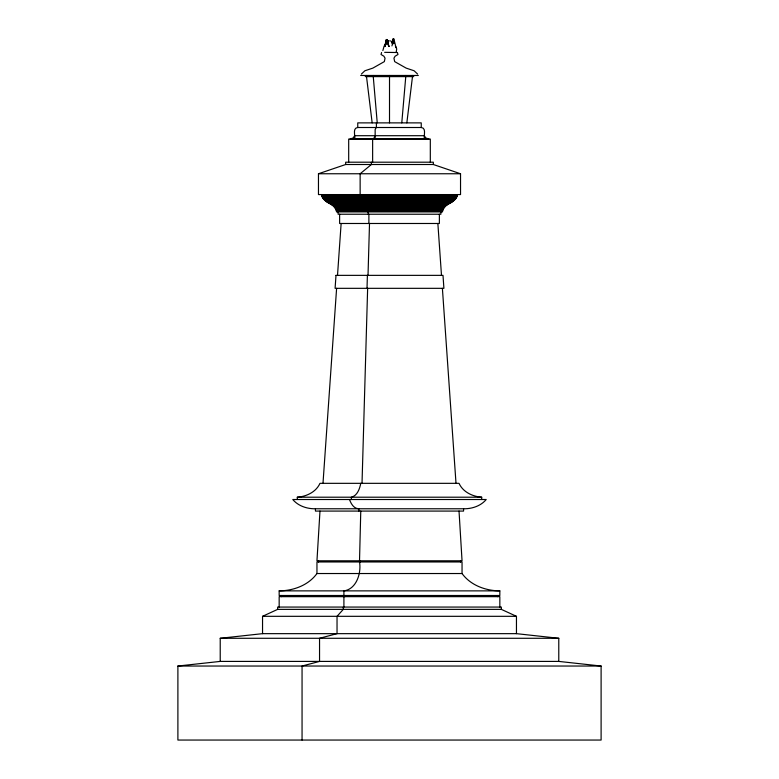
<?xml version="1.0" encoding="UTF-8"?>
<svg xmlns="http://www.w3.org/2000/svg" width="779" height="779" viewBox="0 0 779 779"><rect width="100%" height="100%" fill="white"/><g stroke="black" fill="none" stroke-linecap="round" stroke-linejoin="round"><path stroke-width="1.17" d="M389.51 122.878L389.519 75.466M359.518 560.802L360.765 511.082M367.016 288.327L367.396 275.357M362.021 483.331L367.639 288.327M368.019 275.357L369.509 223.485M375.137 135.517L373.647 138.896L350.102 139.061L353.228 137.912L354.737 135.517M319.974 511.082L316.956 560.802L462.044 560.802L459.026 511.082M322.993 483.331L336.606 288.327M337.511 275.357L341.134 223.485M385.683 44.461L384.758 46.487L386.433 39.515L384.845 46.487M401.779 122.878L405.869 75.466M385.478 45.309L386.812 39.515L385.819 44.461M386.433 39.515L386.16 41.891M393.755 38.95L391.944 45.922M386.812 39.515L385.303 45.309M393.006 38.95L392.012 43.429M406.842 122.878L412.627 75.466M457.516 194.575C456.241 203.494 443.485 202.959 442.404 211.917L336.596 211.917C335.515 202.959 322.759 203.494 321.484 194.575M360.765 483.331C359.694 488.774 357.405 495.629 351.397 497.206L351.397 499.514M386.092 41.891L384.612 46.487M396.19 52.144L396.715 48.931L395.381 45.922M384.154 45.922L382.859 50.567M361.417 74.044L364.874 70.772L372.839 68.114L384.339 61.609L385.05 58.172L383.872 56.195L381.038 54.501L381.564 52.524M316.956 573.529C308.387 585.331 293.362 590.784 279.164 590.871L279.164 595.497L499.836 595.497L499.836 590.871C485.638 590.784 470.613 585.331 462.044 573.529L462.044 561.961L316.956 561.961L316.956 573.529L462.044 573.529M376.228 127.552L375.157 129.518L375.137 139.061M220.223 661.41L220.223 638.283L262.542 633.658L262.542 616.316L277.655 609.373L501.345 609.373L516.458 616.316L516.458 633.658L558.777 638.283L558.777 661.41L601.106 666.035L601.106 740.05L177.894 740.05L177.894 666.035L220.223 661.41L558.777 661.41M318.465 173.756L345.672 164.505L433.328 164.505L460.535 173.756L460.535 194.575L318.465 194.575L318.465 173.756L460.535 173.756M424.263 137.883C423.932 134.845 426.308 127.863 421.244 127.503L357.756 127.503C352.235 128.019 355.448 135.838 354.737 139.061M297.305 499.514L297.305 497.206C306.41 496.564 316.099 492.026 319.974 483.331L459.026 483.331C462.901 492.026 472.59 496.564 481.695 497.206L481.695 499.514M463.563 508.765C471.908 508.94 480.74 506.048 486.232 499.514L292.768 499.514C298.26 506.048 307.092 508.94 315.437 508.765L463.563 508.765L463.563 511.082L315.437 511.082L315.437 508.765M384.66 52.339L397.436 52.524L397.962 54.501L395.128 56.195L393.95 58.172L394.661 61.609L406.161 68.114L414.126 70.772L417.583 74.044M360.667 75.466L418.333 75.466M365.234 76.615L413.766 76.615M354.718 135.702L424.282 135.702L425.772 137.912L428.898 139.061L373.647 138.896M321.708 195.451L457.292 195.451M322.009 196.318L456.991 196.318M322.389 197.165L456.611 197.165M322.857 197.993L456.143 197.993M323.392 198.791L455.608 198.791M324.006 199.551L454.994 199.551M324.687 200.281L454.313 200.281M325.447 200.963L453.553 200.963M326.255 201.605L452.745 201.605M327.131 202.209L451.869 202.209M328.066 202.754L450.934 202.754M329.04 203.241L449.96 203.241M330.053 203.718L448.947 203.718M331.007 204.244L447.993 204.244M331.903 204.828L447.097 204.828M332.74 205.461L446.26 205.461M333.509 206.153L445.491 206.153M334.201 206.883L444.799 206.883M334.814 207.652L444.186 207.652M335.35 208.451L443.65 208.451M335.798 209.288L443.202 209.288M336.148 210.145L442.852 210.145M336.421 211.031L442.579 211.031M297.305 497.206L481.695 497.206M279.164 590.871L499.836 590.871M262.542 616.316L516.458 616.316M262.542 633.658L516.458 633.658M220.223 638.283L558.777 638.283M177.894 666.035L601.106 666.035M393.054 43.897L390.639 40.751M388.984 46.487L386.92 39.515L388.672 46.487M388.896 46.487L386.929 39.515M349.528 499.514C350.949 503.692 353.88 508.804 358.895 508.765L358.895 511.082M394.116 43.429L393.122 38.95M395.966 47.353L393.862 38.95M386.997 42.981L386.53 39.515M372.158 122.878L366.373 75.466M361.398 194.575C361.105 201.274 368.019 205.208 367.639 211.917M377.24 122.878L373.16 75.466M437.866 223.485L441.489 275.357M442.394 288.327L456.007 483.331M501.345 609.373L501.345 607.065L277.655 607.065L277.655 609.373M499.836 607.065L499.836 596.656L279.164 596.656L279.164 607.065M497.567 595.497L497.567 596.656M460.535 560.802L460.535 561.961M440.885 211.917L440.885 214.235L338.115 214.235L338.115 211.917M439.375 214.235L439.375 223.485L339.625 223.485L339.625 214.235M433.328 164.505L433.328 162.198L345.672 162.198L345.672 164.505M430.31 162.198L430.31 139.061L348.69 139.061L348.69 162.198M421.244 127.503L421.244 122.878L357.756 122.878L357.756 127.503M376.384 122.878L376.384 127.503M372.635 139.061L372.635 162.198M371.388 162.198L371.388 164.505L360.141 173.756L360.141 194.575M368.886 214.235L368.886 223.485M368.263 211.917L368.263 214.235M360.141 560.802L360.141 561.961M359.518 561.961C361.456 572.799 356.607 589.206 343.909 590.871L343.909 595.497M344.844 595.497L344.844 596.656M343.909 596.656L343.909 607.065M343.286 607.065L343.286 609.373L337.034 616.316L337.034 633.658L319.546 638.283L319.546 661.41L302.057 666.035L302.057 740.05M318.465 560.802L318.465 561.961M281.433 595.497L281.433 596.656M336.002 275.357L335.097 288.327L443.903 288.327L442.998 275.357L336.002 275.357M388.906 40.751L388.594 41.326L388.906 40.751"/></g></svg>
